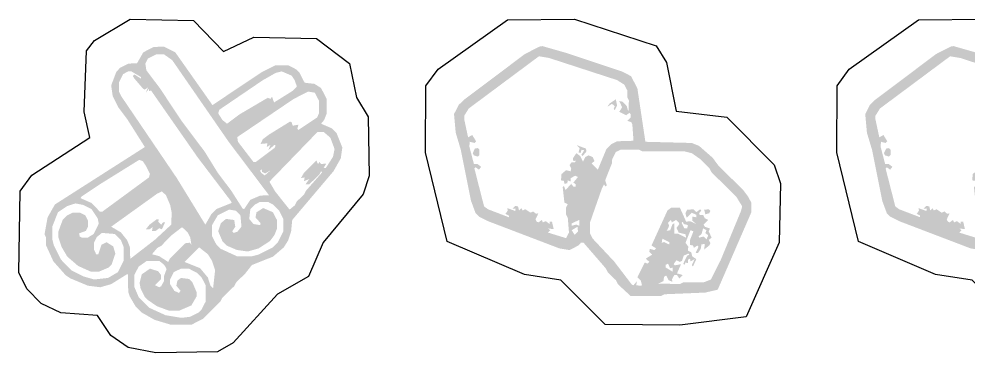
# Model space of a CAD drawing. Header units: millimetres. Extents: x 6 to 591, y 62 to 394.
# Drawn here: x 326.2 to 388.9, y 84.6 to 106.7 of the extents above; entities that cross this region are included whole.
import ezdxf

# ---------------------------------------------------------------- set-up
doc = ezdxf.new("R2010")
doc.units = ezdxf.units.MM
doc.layers.add('CUT', color=1, linetype='Continuous')
doc.layers.add('RASTER', color=7, linetype='Continuous')

msp = doc.modelspace()

# ---------------------------------------------------------------- hatches: boundary and pattern name
at = {"layer": 'RASTER'}
h = msp.add_hatch(color=7, dxfattribs=at)
h.paths.add_polyline_path([(335.099, 104.829), (335.786, 104.86), (336.534, 104.481), (338.992, 100.997), (342.209, 103.149), (343.162, 103.63), (343.981, 103.63), (344.524, 103.354), (344.729, 103.149), (345.078, 102.473), (345.723, 102.401), (346.164, 102.124), (346.543, 101.376), (346.543, 100.454), (346.368, 100.014), (346.164, 99.768), (346.881, 99.461), (347.188, 99.153), (347.567, 98.201), (347.465, 97.483), (346.983, 96.633), (344.258, 93.416), (344.186, 92.668), (343.981, 92.054), (343.705, 91.613), (342.988, 90.999), (341.594, 90.445), (341.144, 89.872), (340.57, 89.318), (340.427, 89.052), (339.648, 88.294), (339.504, 88.028), (338.378, 86.901), (337.63, 86.522), (336.195, 86.522), (335.171, 86.829), (334.321, 87.31), (333.911, 87.72), (333.532, 88.366), (333.429, 88.673), (333.399, 89.872), (332.302, 89.185), (331.585, 88.98), (330.766, 89.083), (329.608, 89.564), (329.301, 89.769), (328.481, 90.691), (328, 91.746), (328, 92.259), (327.897, 92.464), (328.102, 93.59), (328.584, 94.441), (334.526, 98.231), (333.358, 100.075), (332.784, 100.833), (332.405, 101.581), (332.302, 102.298), (332.641, 103.19), (332.886, 103.456), (333.429, 103.733), (334.013, 103.763), (334.423, 104.481)])
h.paths.add_polyline_path([(335.273, 104.347), (334.73, 104.071), (334.556, 103.733), (334.628, 103.292), (335.509, 102.124), (336.984, 99.911), (338.48, 97.924), (339.341, 96.531), (340.222, 95.363), (340.98, 94.174), (341.082, 94.133), (341.492, 94.748), (342.137, 95.025), (342.721, 95.055), (340.058, 98.58), (336.329, 103.968), (335.786, 104.347)])
h.paths.add_polyline_path([(333.429, 103.22), (333.091, 103.046), (332.815, 102.503), (332.815, 101.889), (332.989, 101.551), (336.636, 96.182), (338.521, 93.109), (338.931, 93.826), (339.238, 94.133), (340.263, 94.543), (340.222, 94.646), (338.009, 97.555), (334.935, 101.96), (334.792, 101.919), (334.792, 102.063), (334.587, 101.817), (334.73, 102.165), (334.526, 102.022), (334.423, 102.063), (333.808, 102.78), (333.737, 102.913), (333.839, 103.016), (334.28, 102.739), (334.28, 102.841), (333.634, 103.22)])
h.paths.add_polyline_path([(343.572, 103.22), (343.162, 103.118), (342.312, 102.637), (339.443, 100.69), (339.371, 100.454), (339.648, 100.014), (339.955, 99.768), (340.775, 100.383), (342.516, 101.407), (342.65, 101.479), (342.824, 101.407), (342.926, 101.551), (343.059, 101.172), (344.32, 101.96), (344.565, 102.227), (344.422, 102.637), (344.217, 102.944)])
h.paths.add_polyline_path([(345.313, 101.889), (344.36, 101.407), (340.631, 98.887), (340.672, 98.58), (341.697, 97.248), (341.861, 97.248), (343.09, 98.17), (343.162, 98.303), (343.09, 98.375), (342.68, 98.026), (342.824, 98.375), (342.578, 98.231), (342.619, 98.477), (342.168, 98.436), (342.312, 98.744), (342.721, 99.051), (344.115, 99.911), (344.217, 99.87), (344.289, 99.635), (344.668, 99.707), (344.596, 99.43), (344.668, 99.358), (345.897, 100.178), (346.03, 100.454), (346.03, 101.274), (345.754, 101.817)])
h.paths.add_polyline_path([(345.928, 99.225), (342.752, 95.947), (343.131, 95.301), (344.084, 94.103), (344.422, 94.379), (344.565, 94.646), (345.037, 95.096), (345.18, 95.363), (346.235, 96.561), (346.164, 96.633), (346.061, 96.428), (345.385, 95.773), (345.139, 95.773), (345.385, 96.121), (345.037, 95.977), (345.078, 96.223), (344.832, 96.182), (345.037, 96.531), (345.856, 97.35), (345.959, 97.104), (346.061, 97.248), (346.164, 97.104), (346.512, 97.145), (346.338, 96.869), (346.471, 96.838), (346.952, 97.586), (347.055, 98.098), (346.778, 98.846), (346.338, 99.225)])
h.paths.add_polyline_path([(334.146, 97.381), (331.555, 95.773), (330.325, 94.953), (330.284, 94.851), (331.001, 94.543), (331.555, 93.969), (331.718, 93.969), (334.792, 96.223), (334.864, 96.459), (334.587, 97.002), (334.382, 97.309)])
h.paths.add_polyline_path([(342.24, 96.766), (342.137, 96.664), (342.209, 96.531), (342.445, 96.356), (342.824, 96.695), (342.475, 96.49), (342.271, 96.592)])
h.paths.add_polyline_path([(335.652, 95.301), (335.345, 95.158), (332.302, 92.976), (332.948, 92.597), (333.358, 92.084), (333.532, 91.644), (333.563, 90.855), (335.202, 92.125), (336.267, 93.109), (336.298, 93.898), (336.195, 94.41), (335.919, 95.055)])
h.paths.add_polyline_path([(342.137, 94.615), (341.799, 94.441), (341.492, 94.133), (341.42, 93.488), (341.697, 93.15), (342.137, 93.078), (342.168, 93.211), (341.83, 93.59), (341.902, 93.928), (342.342, 94.205), (342.988, 93.928), (343.264, 93.386), (343.264, 92.873), (343.09, 92.433), (342.783, 92.023), (342.035, 91.541), (341.318, 91.337), (340.601, 91.439), (339.955, 91.716), (339.648, 92.023), (339.371, 92.668), (339.545, 93.211), (339.884, 93.488), (340.427, 93.416), (340.498, 92.976), (340.293, 92.668), (340.396, 92.566), (340.631, 92.638), (340.908, 92.976), (340.836, 93.724), (340.529, 94.031), (340.088, 94.103), (339.341, 93.724), (338.962, 93.078), (338.962, 92.361), (339.238, 91.818), (339.545, 91.511), (340.601, 91.029), (341.625, 91.029), (342.035, 91.132), (342.988, 91.613), (343.295, 91.921), (343.674, 92.668), (343.674, 93.488), (343.397, 94.031), (342.988, 94.441), (342.65, 94.615)])
h.paths.add_polyline_path([(329.946, 94.512), (329.403, 94.338), (328.788, 93.928), (328.409, 92.976), (328.409, 92.156), (328.512, 91.746), (328.993, 90.794), (329.711, 90.076), (330.458, 89.697), (331.176, 89.493), (332.098, 89.595), (332.743, 89.974), (333.122, 90.722), (333.122, 91.644), (332.948, 92.084), (332.538, 92.494), (331.688, 92.566), (331.35, 92.289), (331.176, 91.951), (331.176, 91.439), (331.309, 91.162), (331.452, 91.162), (331.657, 91.777), (331.995, 91.951), (332.436, 91.675), (332.579, 91.203), (332.333, 90.486), (332.128, 90.281), (331.483, 90.005), (330.971, 90.005), (330.12, 90.384), (329.403, 90.999), (329.024, 91.644), (328.819, 92.259), (328.819, 92.668), (329.096, 93.416), (329.403, 93.724), (329.741, 93.898), (330.253, 93.898), (330.592, 93.724), (330.766, 93.386), (330.766, 92.976), (330.633, 92.699), (330.182, 92.535), (330.223, 92.33), (330.356, 92.259), (330.766, 92.259), (331.145, 92.494), (331.483, 93.181), (331.411, 93.519), (331.001, 94.133), (330.458, 94.41)])
h.paths.add_polyline_path([(335.304, 93.457), (335.448, 93.457), (335.407, 93.314), (335.611, 93.109), (335.714, 93.252), (335.857, 93.252), (335.652, 92.802), (335.478, 92.873), (335.243, 92.699), (334.997, 92.699), (335.038, 92.945), (334.833, 92.802), (334.587, 92.802), (334.833, 93.109)])
h.paths.add_polyline_path([(336.984, 92.945), (336.267, 92.392), (335.611, 91.716), (335.345, 91.572), (334.997, 91.162), (335.478, 91.029), (336.062, 90.65), (336.165, 90.855), (337.189, 91.88), (337.497, 91.921), (337.599, 91.777), (337.527, 92.259), (337.353, 92.597)])
h.paths.add_polyline_path([(338.111, 91.613), (337.148, 90.65), (338.173, 90.24), (338.685, 89.626), (338.859, 89.083), (339.033, 88.909), (339.166, 90.107), (338.962, 90.722), (338.685, 91.162)])
h.paths.add_polyline_path([(334.659, 90.722), (334.116, 90.343), (333.839, 89.8), (333.839, 88.98), (334.116, 88.335), (334.833, 87.618), (335.888, 87.136), (336.943, 86.962), (337.527, 87.034), (338.07, 87.31), (338.275, 87.515), (338.552, 88.058), (338.552, 89.083), (338.275, 89.626), (337.968, 89.933), (337.425, 90.21), (336.913, 90.21), (336.431, 89.974), (336.195, 89.493), (336.195, 89.185), (336.472, 88.745), (336.779, 88.601), (336.882, 88.745), (336.605, 89.083), (336.677, 89.421), (336.913, 89.595), (337.456, 89.523), (337.66, 89.318), (337.937, 88.673), (337.937, 88.366), (337.599, 87.782), (336.81, 87.444), (336.093, 87.444), (335.345, 87.72), (334.73, 88.13), (334.526, 88.335), (334.249, 88.878), (334.177, 89.257), (334.321, 89.831), (334.864, 90.21), (335.407, 90.035), (335.581, 89.8), (335.581, 89.493), (335.202, 89.113), (335.478, 88.98), (335.611, 89.052), (335.786, 89.39), (335.786, 89.697), (335.96, 90.179), (335.816, 90.445), (335.478, 90.722)])
h = msp.add_hatch(color=7, dxfattribs=at)
h.paths.add_polyline_path([(360.586, 104.858), (360.776, 104.891), (362.346, 104.443), (366.047, 103.209), (366.642, 102.906), (367.057, 102.087), (367.584, 98.577), (370.646, 98.499), (371.128, 98.308), (372.025, 97.523), (372.406, 97.007), (374.044, 95.392), (374.38, 94.944), (374.571, 94.573), (374.571, 93.901), (372.361, 88.82), (371.543, 88.629), (368.851, 88.517), (368.627, 88.405), (366.608, 88.405), (365.789, 89.157), (365.632, 89.448), (365.117, 89.942), (364.96, 90.233), (363.502, 91.915), (363.322, 91.915), (363.165, 91.736), (362.571, 91.433), (361.898, 91.545), (357.188, 93.34), (356.593, 93.643), (356.369, 93.867), (356.066, 94.686), (355.393, 98.05), (355.057, 99.172), (354.945, 100.405), (355.247, 101), (355.584, 101.336), (359.621, 104.364)])
h.paths.add_polyline_path([(360.552, 104.218), (355.92, 100.775), (355.617, 100.293), (355.617, 100.069), (355.875, 98.869), (356.145, 99.026), (356.403, 98.611), (356.29, 98.499), (355.988, 98.577), (355.954, 98.274), (356.257, 97.119), (356.481, 97.119), (356.739, 96.929), (356.593, 96.738), (356.369, 96.895), (356.29, 96.816), (356.93, 94.315), (357.188, 94.125), (358.567, 93.598), (358.567, 93.71), (358.343, 93.822), (358.5, 94.046), (358.455, 94.203), (358.982, 94.013), (359.016, 94.158), (358.791, 94.158), (358.982, 94.349), (359.173, 94.315), (359.24, 94.046), (359.397, 94.203), (359.464, 94.046), (359.655, 94.125), (359.991, 93.901), (360.182, 93.979), (360.361, 93.822), (360.518, 93.867), (360.328, 93.452), (360.406, 93.306), (360.518, 93.261), (360.743, 93.418), (360.81, 93.261), (361.001, 93.34), (361.259, 93.149), (361.259, 93.306), (361.416, 93.306), (361.528, 92.813), (361.146, 92.858), (361.303, 92.745), (361.146, 92.588), (362.346, 92.218), (362.537, 92.588), (362.459, 93.564), (362.346, 93.788), (362.346, 94.237), (362.459, 94.461), (362.234, 94.573), (362.122, 95.583), (362.201, 95.661), (362.313, 95.392), (362.683, 95.807), (362.829, 95.616), (362.986, 95.616), (362.986, 95.773), (362.829, 95.886), (363.131, 96.256), (362.941, 96.334), (362.649, 96.177), (362.649, 95.953), (362.459, 96.031), (362.425, 95.841), (362.234, 95.807), (362.201, 95.998), (362.01, 96.031), (362.044, 96.446), (362.346, 96.704), (362.649, 96.626), (362.683, 96.816), (362.571, 97.041), (362.717, 97.231), (362.941, 97.231), (362.986, 97.344), (362.829, 97.299), (362.795, 97.489), (363.019, 97.826), (363.277, 97.635), (363.468, 97.265), (363.614, 97.568), (363.838, 97.68), (364.107, 97.568), (364.219, 97.299), (364.029, 97.153), (364.444, 96.738), (365.004, 98.084), (365.341, 98.42), (365.711, 98.611), (366.799, 98.644), (366.72, 99.732), (366.642, 99.878), (366.384, 99.957), (366.608, 100.181), (366.608, 100.405), (366.53, 100.484), (366.305, 100.327), (365.857, 100.551), (366.047, 100.854), (365.857, 101.269), (366.081, 101.224), (366.35, 100.932), (366.462, 100.551), (366.496, 101.302), (366.384, 101.527), (366.384, 101.975), (366.193, 102.345), (365.711, 102.648), (361.225, 104.106)])
h.paths.add_polyline_path([(365.632, 101.381), (365.711, 100.966), (365.565, 100.663), (365.487, 100.742), (365.565, 100.932), (365.374, 101.078), (365.072, 100.887), (365.229, 101.112)])
h.paths.add_polyline_path([(363.053, 98.353), (363.659, 98.129), (363.692, 97.938), (363.434, 97.635), (363.356, 97.714), (363.546, 98.016), (363.356, 98.05), (363.322, 97.859), (363.165, 97.859), (363.244, 98.162)])
h.paths.add_polyline_path([(356.324, 98.129), (356.515, 98.162), (356.627, 98.05), (356.627, 97.714), (356.515, 97.601), (356.257, 97.68), (356.178, 97.826)])
h.paths.add_polyline_path([(365.935, 98.05), (365.632, 97.904), (365.374, 97.377), (365.374, 97.153), (364.926, 96.031), (365.038, 95.695), (364.96, 95.616), (364.847, 95.773), (364.702, 95.471), (363.917, 93.228), (363.917, 92.555), (364.107, 92.185), (365.52, 90.682), (366.687, 89.157), (366.799, 89.112), (367.023, 89.381), (366.978, 89.112), (367.281, 89.078), (367.36, 89.112), (367.281, 89.415), (367.057, 89.639), (367.539, 90.615), (367.73, 90.536), (367.842, 90.648), (367.617, 90.872), (368.032, 91.13), (367.842, 91.321), (367.875, 91.512), (368.178, 91.433), (368.29, 91.545), (367.988, 91.736), (369.042, 94.046), (369.3, 94.237), (369.86, 94.237), (370.275, 93.306), (370.533, 93.34), (370.948, 93.149), (370.679, 93.373), (370.679, 93.643), (370.948, 93.598), (370.948, 93.755), (370.646, 93.901), (370.309, 93.564), (370.231, 93.867), (370.343, 94.091), (370.758, 94.125), (370.948, 93.934), (371.206, 94.125), (371.285, 94.046), (371.128, 93.867), (371.173, 93.755), (371.397, 93.755), (371.509, 93.53), (371.733, 93.418), (371.431, 93.115), (371.509, 92.97), (371.846, 92.858), (371.767, 92.667), (371.958, 92.252), (371.767, 92.106), (371.879, 91.882), (371.801, 91.736), (371.464, 91.467), (371.509, 91.848), (371.285, 91.803), (371.24, 91.512), (371.06, 91.243), (370.903, 91.243), (371.094, 91.658), (371.016, 91.736), (370.791, 91.579), (370.724, 91.736), (370.533, 91.77), (370.533, 92.106), (370.758, 92.667), (370.567, 92.745), (370.231, 91.915), (370.421, 91.658), (370.388, 91.4), (370.612, 91.287), (370.679, 91.018), (370.948, 90.839), (370.724, 90.345), (370.646, 90.424), (370.836, 90.839), (370.567, 90.682), (370.533, 90.872), (370.388, 90.794), (370.388, 90.57), (370.231, 90.615), (370.163, 90.458), (370.085, 90.536), (370.343, 91.063), (370.5, 91.13), (370.421, 91.209), (370.118, 91.063), (370.006, 90.727), (369.86, 90.648), (369.636, 90.76), (369.446, 90.502), (369.524, 90.424), (369.939, 90.502), (369.67, 89.897), (370.051, 89.785), (369.827, 89.56), (369.67, 89.785), (369.49, 89.785), (369.333, 89.493), (369.378, 89.336), (369.109, 89.448), (368.963, 89.751), (368.817, 89.672), (368.773, 89.381), (368.436, 89.224), (369.86, 89.19), (370.085, 89.302), (371.431, 89.302), (371.913, 89.493), (372.552, 90.76), (373.898, 94.013), (373.976, 94.315), (373.595, 94.944), (371.958, 96.558), (371.801, 96.85), (371.24, 97.411), (370.646, 97.826), (370.197, 97.938), (367.393, 97.938), (367.169, 98.05)])
h.paths.add_polyline_path([(371.464, 94.091), (371.767, 94.125), (371.879, 94.013), (371.801, 93.867), (371.543, 93.788)])
h.paths.add_polyline_path([(363.21, 93.418), (362.717, 93.194), (362.717, 93.037), (363.019, 93.115), (363.21, 93.037)])
h.paths.add_polyline_path([(369.266, 93.418), (369.075, 93.228), (369.154, 93.037), (368.997, 92.701), (369.221, 92.745), (369.378, 93.149), (369.49, 93.194), (369.49, 92.521), (369.715, 92.521), (370.275, 92.252), (370.231, 92.476), (369.782, 92.588), (369.636, 92.891), (369.827, 93.149), (369.782, 93.261), (369.603, 93.418), (369.333, 93.261)])
h.paths.add_polyline_path([(370.051, 93.306), (369.973, 93.228), (370.163, 92.858), (370.343, 92.858), (370.388, 93.082), (370.118, 93.149)])
h.paths.add_polyline_path([(363.098, 92.97), (362.717, 92.745), (362.907, 92.443), (363.131, 92.667)])
h.paths.add_polyline_path([(371.397, 92.858), (371.285, 92.476), (371.094, 92.33), (371.128, 92.252), (371.431, 92.33), (371.621, 92.14), (371.733, 92.409), (371.543, 92.555), (371.621, 92.745)])
h.paths.add_polyline_path([(368.705, 92.185), (368.66, 91.915), (368.817, 91.96), (369.154, 91.803), (369.154, 91.96)])
h.paths.add_polyline_path([(369.075, 90.536), (368.93, 90.458), (368.93, 90.278), (369.378, 90.009), (369.378, 90.278), (369.221, 90.233)])
h = msp.add_hatch(color=7, dxfattribs=at)
h.paths.add_polyline_path([(387.745, 104.858), (387.935, 104.891), (389.505, 104.443), (393.206, 103.209), (393.801, 102.906), (394.216, 102.087), (394.743, 98.577), (397.804, 98.499), (398.287, 98.308), (399.184, 97.523), (399.565, 97.007), (401.203, 95.392), (401.539, 94.944), (401.73, 94.573), (401.73, 93.901), (399.52, 88.82), (398.702, 88.629), (396.01, 88.517), (395.786, 88.405), (393.767, 88.405), (392.948, 89.157), (392.791, 89.448), (392.275, 89.942), (392.118, 90.233), (390.66, 91.915), (390.481, 91.915), (390.324, 91.736), (389.73, 91.433), (389.057, 91.545), (384.346, 93.34), (383.752, 93.643), (383.528, 93.867), (383.225, 94.686), (382.552, 98.05), (382.216, 99.172), (382.103, 100.405), (382.406, 101), (382.743, 101.336), (386.78, 104.364)])
h.paths.add_polyline_path([(387.711, 104.218), (383.079, 100.775), (382.776, 100.293), (382.776, 100.069), (383.034, 98.869), (383.303, 99.026), (383.561, 98.611), (383.449, 98.499), (383.146, 98.577), (383.113, 98.274), (383.416, 97.119), (383.64, 97.119), (383.898, 96.929), (383.752, 96.738), (383.528, 96.895), (383.449, 96.816), (384.089, 94.315), (384.346, 94.125), (385.726, 93.598), (385.726, 93.71), (385.502, 93.822), (385.659, 94.046), (385.614, 94.203), (386.141, 94.013), (386.174, 94.158), (385.95, 94.158), (386.141, 94.349), (386.331, 94.315), (386.399, 94.046), (386.556, 94.203), (386.623, 94.046), (386.814, 94.125), (387.15, 93.901), (387.341, 93.979), (387.52, 93.822), (387.677, 93.867), (387.487, 93.452), (387.565, 93.306), (387.677, 93.261), (387.902, 93.418), (387.969, 93.261), (388.16, 93.34), (388.417, 93.149), (388.417, 93.306), (388.574, 93.306), (388.687, 92.813), (388.305, 92.858), (388.462, 92.745), (388.305, 92.588), (389.505, 92.218), (389.696, 92.588), (389.617, 93.564), (389.505, 93.788), (389.505, 94.237), (389.617, 94.461), (389.393, 94.573), (389.281, 95.583), (389.36, 95.661), (389.472, 95.392), (389.842, 95.807), (389.988, 95.616), (390.145, 95.616), (390.145, 95.773), (389.988, 95.886), (390.29, 96.256), (390.1, 96.334), (389.808, 96.177), (389.808, 95.953), (389.617, 96.031), (389.584, 95.841), (389.393, 95.807), (389.36, 95.998), (389.169, 96.031), (389.203, 96.446), (389.505, 96.704), (389.808, 96.626), (389.842, 96.816), (389.73, 97.041), (389.875, 97.231), (390.1, 97.231), (390.145, 97.344), (389.988, 97.299), (389.954, 97.489), (390.178, 97.826), (390.436, 97.635), (390.627, 97.265), (390.773, 97.568), (390.997, 97.68), (391.266, 97.568), (391.378, 97.299), (391.188, 97.153), (391.603, 96.738), (392.163, 98.084), (392.5, 98.42), (392.87, 98.611), (393.958, 98.644), (393.879, 99.732), (393.801, 99.878), (393.543, 99.957), (393.767, 100.181), (393.767, 100.405), (393.689, 100.484), (393.464, 100.327), (393.016, 100.551), (393.206, 100.854), (393.016, 101.269), (393.24, 101.224), (393.509, 100.932), (393.621, 100.551), (393.655, 101.302), (393.543, 101.527), (393.543, 101.975), (393.352, 102.345), (392.87, 102.648), (388.384, 104.106)])
h.paths.add_polyline_path([(392.791, 101.381), (392.87, 100.966), (392.724, 100.663), (392.646, 100.742), (392.724, 100.932), (392.533, 101.078), (392.231, 100.887), (392.388, 101.112)])
h.paths.add_polyline_path([(390.212, 98.353), (390.817, 98.129), (390.851, 97.938), (390.593, 97.635), (390.515, 97.714), (390.705, 98.016), (390.515, 98.05), (390.481, 97.859), (390.324, 97.859), (390.403, 98.162)])
h.paths.add_polyline_path([(383.483, 98.129), (383.674, 98.162), (383.786, 98.05), (383.786, 97.714), (383.674, 97.601), (383.416, 97.68), (383.337, 97.826)])
h.paths.add_polyline_path([(393.094, 98.05), (392.791, 97.904), (392.533, 97.377), (392.533, 97.153), (392.085, 96.031), (392.197, 95.695), (392.118, 95.616), (392.006, 95.773), (391.86, 95.471), (391.075, 93.228), (391.075, 92.555), (391.266, 92.185), (392.679, 90.682), (393.846, 89.157), (393.958, 89.112), (394.182, 89.381), (394.137, 89.112), (394.44, 89.078), (394.518, 89.112), (394.44, 89.415), (394.216, 89.639), (394.698, 90.615), (394.889, 90.536), (395.001, 90.648), (394.776, 90.872), (395.191, 91.13), (395.001, 91.321), (395.034, 91.512), (395.337, 91.433), (395.449, 91.545), (395.146, 91.736), (396.201, 94.046), (396.459, 94.237), (397.019, 94.237), (397.434, 93.306), (397.692, 93.34), (398.107, 93.149), (397.838, 93.373), (397.838, 93.643), (398.107, 93.598), (398.107, 93.755), (397.804, 93.901), (397.468, 93.564), (397.389, 93.867), (397.502, 94.091), (397.917, 94.125), (398.107, 93.934), (398.365, 94.125), (398.444, 94.046), (398.287, 93.867), (398.331, 93.755), (398.556, 93.755), (398.668, 93.53), (398.892, 93.418), (398.589, 93.115), (398.668, 92.97), (399.004, 92.858), (398.926, 92.667), (399.117, 92.252), (398.926, 92.106), (399.038, 91.882), (398.96, 91.736), (398.623, 91.467), (398.668, 91.848), (398.444, 91.803), (398.399, 91.512), (398.219, 91.243), (398.062, 91.243), (398.253, 91.658), (398.174, 91.736), (397.95, 91.579), (397.883, 91.736), (397.692, 91.77), (397.692, 92.106), (397.917, 92.667), (397.726, 92.745), (397.389, 91.915), (397.58, 91.658), (397.546, 91.4), (397.771, 91.287), (397.838, 91.018), (398.107, 90.839), (397.883, 90.345), (397.804, 90.424), (397.995, 90.839), (397.726, 90.682), (397.692, 90.872), (397.546, 90.794), (397.546, 90.57), (397.389, 90.615), (397.322, 90.458), (397.244, 90.536), (397.502, 91.063), (397.659, 91.13), (397.58, 91.209), (397.277, 91.063), (397.165, 90.727), (397.019, 90.648), (396.795, 90.76), (396.604, 90.502), (396.683, 90.424), (397.098, 90.502), (396.829, 89.897), (397.21, 89.785), (396.986, 89.56), (396.829, 89.785), (396.649, 89.785), (396.492, 89.493), (396.537, 89.336), (396.268, 89.448), (396.122, 89.751), (395.976, 89.672), (395.931, 89.381), (395.595, 89.224), (397.019, 89.19), (397.244, 89.302), (398.589, 89.302), (399.072, 89.493), (399.711, 90.76), (401.057, 94.013), (401.135, 94.315), (400.754, 94.944), (399.117, 96.558), (398.96, 96.85), (398.399, 97.411), (397.804, 97.826), (397.356, 97.938), (394.552, 97.938), (394.328, 98.05)])
h.paths.add_polyline_path([(398.623, 94.091), (398.926, 94.125), (399.038, 94.013), (398.96, 93.867), (398.702, 93.788)])
h.paths.add_polyline_path([(390.369, 93.418), (389.875, 93.194), (389.875, 93.037), (390.178, 93.115), (390.369, 93.037)])
h.paths.add_polyline_path([(396.425, 93.418), (396.234, 93.228), (396.313, 93.037), (396.156, 92.701), (396.38, 92.745), (396.537, 93.149), (396.649, 93.194), (396.649, 92.521), (396.874, 92.521), (397.434, 92.252), (397.389, 92.476), (396.941, 92.588), (396.795, 92.891), (396.986, 93.149), (396.941, 93.261), (396.761, 93.418), (396.492, 93.261)])
h.paths.add_polyline_path([(397.21, 93.306), (397.131, 93.228), (397.322, 92.858), (397.502, 92.858), (397.546, 93.082), (397.277, 93.149)])
h.paths.add_polyline_path([(390.257, 92.97), (389.875, 92.745), (390.066, 92.443), (390.29, 92.667)])
h.paths.add_polyline_path([(398.556, 92.858), (398.444, 92.476), (398.253, 92.33), (398.287, 92.252), (398.589, 92.33), (398.78, 92.14), (398.892, 92.409), (398.702, 92.555), (398.78, 92.745)])
h.paths.add_polyline_path([(395.864, 92.185), (395.819, 91.915), (395.976, 91.96), (396.313, 91.803), (396.313, 91.96)])
h.paths.add_polyline_path([(396.234, 90.536), (396.089, 90.458), (396.089, 90.278), (396.537, 90.009), (396.537, 90.278), (396.38, 90.233)])

# ---------------------------------------------------------------- linework, layer by layer
at = {"layer": 'CUT'}
for points in [[(333.557, 106.678), (337.741, 106.584), (339.71, 104.534), (341.729, 105.479), (345.852, 105.385), (348.04, 103.75), (348.496, 101.509), (349.271, 100.217), (349.344, 96.336), (348.95, 95.131), (346.293, 91.94), (345.34, 89.682), (343.279, 88.533), (340.36, 85.306), (339.327, 84.725), (335.261, 84.642), (333.426, 85.009), (332.285, 85.788), (331.405, 87.107), (328.978, 87.298), (327.672, 87.903), (326.738, 88.88), (326.212, 89.964), (326.285, 95.316), (327.064, 96.376), (330.898, 98.868), (330.525, 100.544), (330.661, 104.571), (331.195, 105.261)], [(358.466, 106.621), (362.895, 106.678), (368.291, 104.916), (368.97, 103.809), (369.606, 100.608), (372.964, 100.211), (376.093, 97.059), (376.503, 95.828), (376.412, 91.941), (374.239, 87.022), (369.868, 86.473), (364.924, 86.53), (362.001, 89.454), (359.594, 89.82), (354.491, 92.007), (353.069, 97.866), (353.091, 102.279), (353.894, 103.364)], [(385.625, 106.621), (390.053, 106.678), (395.45, 104.916), (396.129, 103.809), (396.765, 100.608), (400.122, 100.211), (403.252, 97.059), (403.662, 95.828), (403.571, 91.941), (401.398, 87.022), (397.027, 86.473), (392.083, 86.53), (389.16, 89.454), (386.753, 89.82), (381.65, 92.007), (380.228, 97.866), (380.25, 102.279), (381.053, 103.364)]]:
    msp.add_lwpolyline(points, close=True, dxfattribs=at)

doc.saveas('drawing.dxf')
